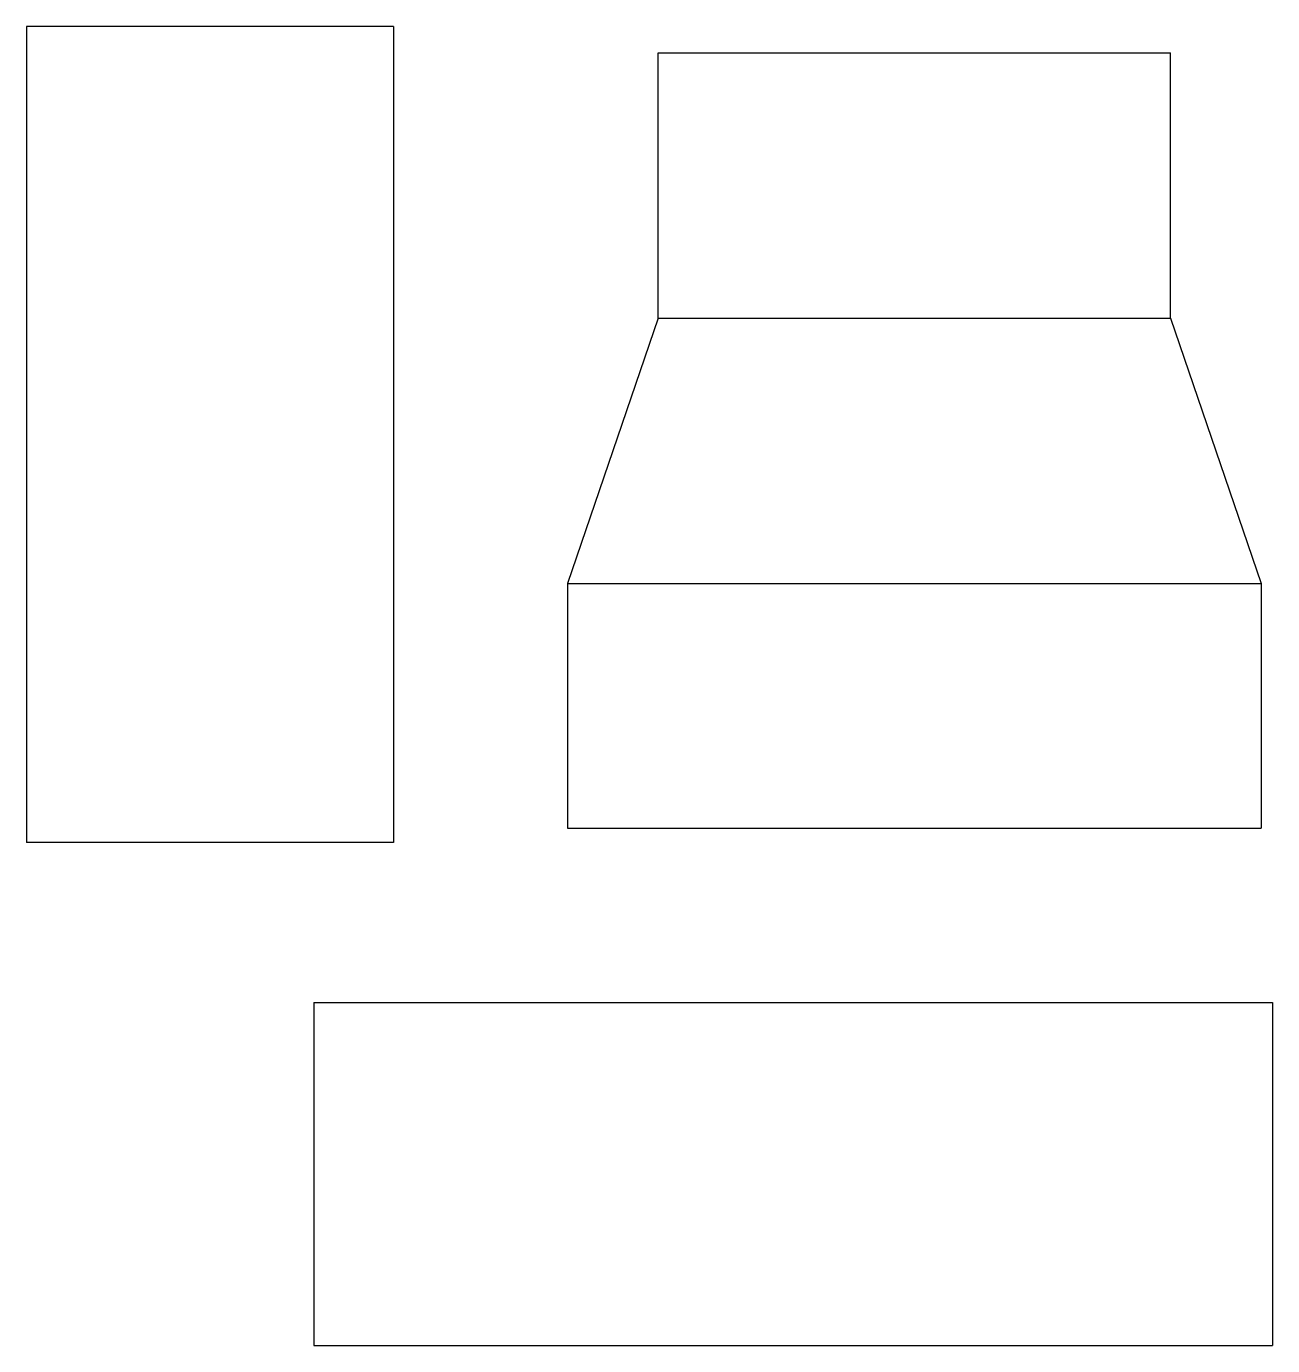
# Model space of a CAD drawing. Extents: x -4.331 to -3.72, y 4.148 to 4.794.
import ezdxf

# ---------------------------------------------------------------- set-up
doc = ezdxf.new("R2010")
doc.units = 0
doc.header["$LTSCALE"] = 0.3
doc.layers.get('0').update_dxf_attribs({"linetype": 'CONTINUOUS'})

msp = doc.modelspace()

# ---------------------------------------------------------------- linework, layer by layer
at = {"color": 0}
for p, q in [((-4.33107, 4.79413), (-4.33107, 4.39413)), ((-4.15107, 4.79413), (-4.33107, 4.79413)), ((-4.15107, 4.79413), (-4.15107, 4.39413)), ((-4.02131, 4.78116), (-3.77024, 4.78116)), ((-4.02131, 4.65116), (-4.02131, 4.78116)), ((-3.77024, 4.65116), (-3.77024, 4.78116)), ((-4.02131, 4.65116), (-4.06578, 4.52116)), ((-4.02131, 4.65116), (-3.77024, 4.65116)), ((-3.77024, 4.65116), (-3.72578, 4.52116)), ((-4.06578, 4.52116), (-3.72578, 4.52116)), ((-4.06578, 4.52116), (-4.06578, 4.40116)), ((-3.72578, 4.52116), (-3.72578, 4.40116)), ((-4.06578, 4.40116), (-3.72578, 4.40116)), ((-4.15107, 4.39413), (-4.33107, 4.39413)), ((-4.1901, 4.3158), (-3.7201, 4.3158)), ((-4.1901, 4.3158), (-4.1901, 4.14758)), ((-3.7201, 4.3158), (-3.7201, 4.14758)), ((-3.7201, 4.3158), (-3.7201, 4.14758)), ((-4.1901, 4.14758), (-3.7201, 4.14758))]:
    msp.add_line(p, q, dxfattribs=at)

doc.saveas('drawing.dxf')
